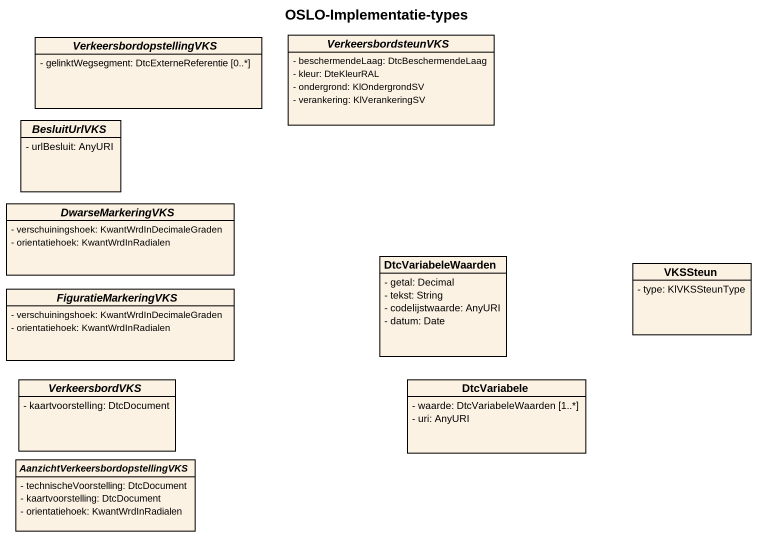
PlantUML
@startuml
title OSLO-Implementatie-types
hide circle
hide empty members
skinparam classAttributeIconSize 0
abstract class VerkeersbordopstellingVKS {
  - gelinktWegsegment: DtcExterneReferentie [0..*]
}
abstract class VerkeersbordsteunVKS {
  - beschermendeLaag: DtcBeschermendeLaag
  - kleur: DteKleurRAL
  - ondergrond: KlOndergrondSV
  - verankering: KlVerankeringSV
}
abstract class BesluitUrlVKS {
  - urlBesluit: AnyURI
}
abstract class DwarseMarkeringVKS {
  - verschuiningshoek: KwantWrdInDecimaleGraden
  - orientatiehoek: KwantWrdInRadialen
}
class DtcVariabeleWaarden {
  - getal: Decimal
  - tekst: String
  - codelijstwaarde: AnyURI
  - datum: Date
}
abstract class FiguratieMarkeringVKS {
  - verschuiningshoek: KwantWrdInDecimaleGraden
  - orientatiehoek: KwantWrdInRadialen
}
class VKSSteun {
  - type: KlVKSSteunType
}
abstract class VerkeersbordVKS {
  - kaartvoorstelling: DtcDocument
}
class DtcVariabele {
  - waarde: DtcVariabeleWaarden [1..*]
  - uri: AnyURI
}
abstract class "AanzichtVerkeersbordopstellingVKS" as AanzichtVerkeersbordopstelli {
  - technischeVoorstelling: DtcDocument
  - kaartvoorstelling: DtcDocument
  - orientatiehoek: KwantWrdInRadialen
}
@enduml
